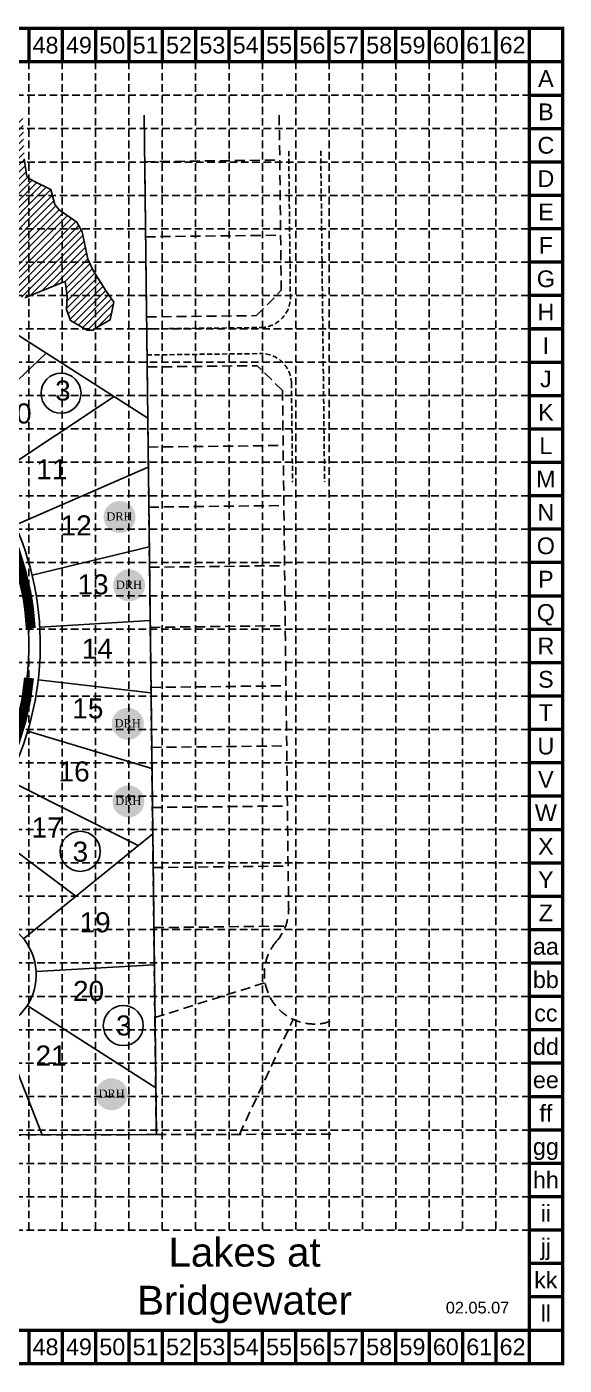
# Model space of a CAD drawing. Header units: feet. Extents: x 8623 to 10760, y 1981 to 3317.
# Drawn here: x 10223 to 10760, y 1981 to 3317 of the extents above; entities that cross this region are included whole.
import ezdxf
from ezdxf.enums import TextEntityAlignment as Align

# ---------------------------------------------------------------- set-up
doc = ezdxf.new("R2010")
doc.units = ezdxf.units.FT
doc.header["$LTSCALE"] = 40
doc.header["$MEASUREMENT"] = 0
for name, pattern in [('DASHED', [0.75, 0.5, -0.25]), ('HIDDEN', [0.375, 0.25, -0.125]), ('HIDDEN2', [0.1875, 0.125, -0.0625])]:
    doc.linetypes.add(name, pattern=pattern)
doc.layers.get('0').update_dxf_attribs({"linetype": 'CONTINUOUS'})
for name, color, linetype in [('$-EXIST_LOT', 254, 'HIDDEN'), ('1 BLOCK NUMBERS', 7, 'CONTINUOUS'), ('1 EROSION BLANKET', 84, 'CONTINUOUS'), ('1 POND', 5, 'CONTINUOUS'), ('BASE', 7, 'CONTINUOUS'), ('C-PROP-LN', 5, 'CONTINUOUS'), ('egsu-conc-bc2', 1, 'CONTINUOUS'), ('EGSU-LOT_LINE-1', 3, 'HIDDEN'), ('egsu-lot_line2', 4, 'CONTINUOUS'), ('EGSUL-CONC-ex', 254, 'HIDDEN2'), ('GRID', 254, 'DASHED'), ('lot_number2', 3, 'CONTINUOUS')]:
    doc.layers.add(name, color=color, linetype=linetype)
doc.styles.add('DRHorton', font='dutcheb.ttf')
doc.styles.get("Standard").update_dxf_attribs({"font": 'ARIAL.TTF'})

# ---------------------------------------------------------------- blocks, each defined once
blk = doc.blocks.new('DRHorton')
h = blk.add_hatch(color=1)
h.paths.add_polyline_path([(78.7, 25.8, 1), (40.4, 25.8, 1)])
h.paths.add_polyline_path([(42.3, 17.9), (76.5, 17.9), (76.5, 34.9), (42.3, 34.9)], flags=24)
at = {"layer": 'BASE', "color": 176, "style": 'DRHorton'}
blk.add_text('DRH', height=9.81, dxfattribs=at).set_placement((59.4, 21.6), align=Align.CENTER)

msp = doc.modelspace()

# ---------------------------------------------------------------- hatches: boundary and pattern name
at = {"layer": '1 POND'}
h = msp.add_hatch(dxfattribs=at)
h.set_pattern_fill('ANSI31', color=256, scale=40, style=0)
h.paths.add_polyline_path([(9690.8, 2639.8), (9617.6, 2617.1), (9586, 2618.4), (9558.2, 2627.2), (9540.5, 2641.1), (9521.6, 2655), (9496.4, 2656.2), (9481, 2648.7), (9463.6, 2640.3), (9406.7, 2525), (9279.2, 2527.5), (9242.6, 2533.8), (9230, 2545.2), (9223.7, 2557.8), (9204.7, 2571.7), (9173.2, 2589.3), (9160.6, 2603.2), (9147.9, 2618.4), (9139.1, 2625.9), (9122.7, 2627.2), (9092.4, 2625.9), (9083.6, 2620.9), (9076, 2602), (9091.1, 2593.1), (9097.4, 2575.5), (9101.2, 2227.3), (9348.7, 2227.3), (9343.6, 2284), (9361.3, 2309.3), (9370.1, 2332), (9380.2, 2345.9), (9424.4, 2354.7), (9447.1, 2364.8), (9485, 2378.7), (9503.9, 2392.5), (9519.1, 2414), (9530.4, 2430.4), (9553.2, 2449.3), (9569.6, 2456.9), (9603.7, 2456.9), (9615, 2469.5), (9618.8, 2478.3), (9631.4, 2503.6), (9636.5, 2523.7), (9646.6, 2551.5), (9651.6, 2565.4), (9674.4, 2602), (9679.4, 2609.5), (9685.7, 2617.1)])
h.paths.add_polyline_path([(10049.3, 2765), (9921.9, 2808.2), (9799, 2753.7), (9765.1, 2719.4), (9748.4, 2688.3), (9700.9, 2596.2), (9666, 2516.6), (9643.7, 2429), (9629.3, 2361.9), (9690.2, 2352.1), (9726, 2357.4), (9787.7, 2344.9), (9827.1, 2338.7), (9841.4, 2318.1), (9856.6, 2316.3), (9860.2, 2344), (9860.2, 2361), (9851.3, 2396.8), (9828, 2421.8), (9831.6, 2442.4), (9844.1, 2457.6), (9871.9, 2491.6), (9873.6, 2507.7), (9878.1, 2522.9), (9914.8, 2555.1), (9928.2, 2564), (9990, 2616.8), (10042.8, 2682.1), (10056.2, 2722.3), (10049.9, 2756.3)])
h.paths.add_polyline_path([(10114.5, 3227.9), (10106.3, 3204.8), (10104.9, 3184.3), (10115.9, 3165.2), (10117.9, 3148.8), (10107, 3133.8), (10092, 3111.3), (10100.8, 3097.6), (10125.4, 3085.4), (10137, 3082), (10165, 3075.1), (10166.4, 3079.9), (10190.3, 3055.3), (10221, 3046.5), (10259.2, 3062.2), (10261.3, 3062.9), (10263.3, 3048.5), (10262.6, 3034.9), (10266.7, 3024), (10283.1, 3014.4), (10289.2, 3014.4), (10294, 3017.8), (10306.3, 3024.6), (10309.7, 3042.4), (10302.2, 3053.3), (10289.2, 3073.8), (10283.8, 3085.4), (10278.3, 3112.7), (10272.9, 3122.2), (10255.1, 3134.5), (10251, 3139.9), (10246.9, 3155), (10229.9, 3163.1), (10225.1, 3165.9), (10223, 3167.9), (10220.3, 3185.6), (10218.9, 3227.9), (10118.6, 3226.6)])

# ---------------------------------------------------------------- linework, layer by layer
at = {"layer": '$-EXIST_LOT', "color": 253}
for p, q in [((10340.2, 3229.1), (10352.2, 2211)), ((10475.1, 3229.1), (10477.2, 3054.2)), ((10340.7, 3182.6), (10473.5, 3184.2)), ((10341.6, 3107.6), (10474.4, 3109.2)), ((10452.5, 3028.9), (10477.2, 3054.2)), ((10342.5, 3027.6), (10452.5, 3028.9)), ((10343.1, 2977.6), (10453.1, 2978.9)), ((10478.4, 2954.2), (10453.1, 2978.9)), ((10478.4, 2954.2), (10484.5, 2437.2)), ((10344.1, 2897.6), (10476.9, 2899.2)), ((10344.8, 2837.6), (10477.6, 2839.2)), ((10345.5, 2777.6), (10478.4, 2779.2)), ((10346.2, 2717.6), (10479.1, 2719.2)), ((10346.9, 2657.6), (10479.8, 2659.2)), ((10347.6, 2597.7), (10480.5, 2599.2)), ((10348.3, 2537.7), (10481.2, 2539.2)), ((10349.1, 2477.7), (10481.9, 2479.2)), ((10349.8, 2417.7), (10481.4, 2419.2)), ((10350.8, 2327.9), (10461.1, 2362.8)), ((10435.3, 2211.2), (10489.1, 2326.1)), ((10352.2, 2211), (8965.7, 2206.8)), ((10352.2, 2211), (10526.6, 2211.5))]:
    msp.add_line(p, q, dxfattribs=at)
for centre, start, end in [((10434.6, 2436.7), 319.2718, 0.6815), ((10510.3, 2371.4), 139.2718, 288.9634)]:
    msp.add_arc(centre, 50, start, end, dxfattribs=at)
at = {"layer": '1 BLOCK NUMBERS', "color": 7}
for centre in [(10257.1, 2951.4), (10276.3, 2493.9), (10319.3, 2319.9)]:
    msp.add_circle(centre, 20, dxfattribs=at)
at = {"layer": '1 EROSION BLANKET', "const_width": 10}
for points in [[(10226.8, 2716.7), (10225.7, 2729.6, 0.029068), (10222.6, 2751.7, 0.051087), (10203, 2816, -1.498536)], [(10196.4, 2569), (10203.2, 2583.8, 0.086227), (10225.1, 2667.1, -0.918698)]]:
    msp.add_lwpolyline(points, format="xyb", dxfattribs=at)
at = {"layer": '1 POND'}
msp.add_lwpolyline([(10221, 3046.5), (10259.2, 3062.2), (10261.3, 3062.9), (10263.3, 3048.5), (10262.6, 3034.9), (10266.7, 3024), (10283.1, 3014.4), (10289.2, 3014.4), (10294, 3017.8), (10306.3, 3024.6), (10309.7, 3042.4), (10302.2, 3053.3), (10289.2, 3073.8), (10283.8, 3085.4), (10278.3, 3112.7), (10272.9, 3122.2), (10255.1, 3134.5), (10251, 3139.9), (10246.9, 3155), (10229.9, 3163.1), (10225.1, 3165.9), (10223, 3167.9), (10220.3, 3185.6)], dxfattribs=at)
at = {"layer": 'BASE', "color": 9}
msp.add_line((10725, 3282.4), (10725, 2015.7), dxfattribs=at)
at = {"layer": 'BASE', "const_width": 3.33}
for points in [[(8625, 1982.4), (10758.3, 1982.4), (10758.3, 3315.7), (8625, 3315.7)], [(8658.3, 2015.7), (10725, 2015.7), (10725, 3282.4), (8658.3, 3282.4)]]:
    msp.add_lwpolyline(points, close=True, dxfattribs=at)
for points in [[(10225, 3282.4), (10225, 3315.7)], [(10258.3, 3282.4), (10258.3, 3315.7)], [(10291.6, 3282.4), (10291.6, 3315.7)], [(10325, 3282.4), (10325, 3315.7)], [(10358.3, 3282.4), (10358.3, 3315.7)], [(10391.6, 3282.4), (10391.6, 3315.7)], [(10425, 3282.4), (10425, 3315.7)], [(10458.3, 3282.4), (10458.3, 3315.7)], [(10491.6, 3282.4), (10491.6, 3315.7)], [(10525, 3282.4), (10525, 3315.7)], [(10558.3, 3282.4), (10558.3, 3315.7)], [(10591.6, 3282.4), (10591.6, 3315.7)], [(10625, 3282.4), (10625, 3315.7)], [(10658.3, 3282.4), (10658.3, 3315.7)], [(10691.6, 3282.4), (10691.6, 3315.7)], [(10725, 3282.4), (10725, 3315.7)], [(10758.3, 3282.4), (10758.3, 3315.7)], [(10758.3, 3282.4), (10725, 3282.4)], [(10758.3, 3249), (10725, 3249)], [(10758.3, 3215.7), (10725, 3215.7)], [(10758.3, 3182.4), (10725, 3182.4)], [(10758.3, 3149), (10725, 3149)], [(10758.3, 3115.7), (10725, 3115.7)], [(10758.3, 3082.4), (10725, 3082.4)], [(10758.3, 3049), (10725, 3049)], [(10758.3, 3015.7), (10725, 3015.7)], [(10758.3, 2982.4), (10725, 2982.4)], [(10758.3, 2949), (10725, 2949)], [(10758.3, 2915.7), (10725, 2915.7)], [(10758.3, 2882.4), (10725, 2882.4)], [(10758.3, 2849), (10725, 2849)], [(10758.3, 2815.7), (10725, 2815.7)], [(10758.3, 2782.4), (10725, 2782.4)], [(10758.3, 2749), (10725, 2749)], [(10758.3, 2715.7), (10725, 2715.7)], [(10758.3, 2682.4), (10725, 2682.4)], [(10758.3, 2649), (10725, 2649)], [(10758.3, 2615.7), (10725, 2615.7)], [(10758.3, 2582.4), (10725, 2582.4)], [(10758.3, 2549), (10725, 2549)], [(10758.3, 2515.7), (10725, 2515.7)], [(10758.3, 2482.4), (10725, 2482.4)], [(10758.3, 2449), (10725, 2449)], [(10758.3, 2415.7), (10725, 2415.7)], [(10758.3, 2382.4), (10725, 2382.4)], [(10758.3, 2349), (10725, 2349)], [(10758.3, 2315.7), (10725, 2315.7)], [(10758.3, 2282.4), (10725, 2282.4)], [(10758.3, 2249), (10725, 2249)], [(10758.3, 2215.7), (10725, 2215.7)], [(10758.3, 2182.4), (10725, 2182.4)], [(10758.3, 2149), (10725, 2149)], [(10758.3, 2115.7), (10725, 2115.7)], [(10758.3, 2082.4), (10725, 2082.4)], [(10758.3, 2049), (10725, 2049)], [(10225, 1982.4), (10225, 2015.7)], [(10258.3, 1982.4), (10258.3, 2015.7)], [(10291.6, 1982.4), (10291.6, 2015.7)], [(10325, 1982.4), (10325, 2015.7)], [(10358.3, 1982.4), (10358.3, 2015.7)], [(10391.6, 1982.4), (10391.6, 2015.7)], [(10425, 1982.4), (10425, 2015.7)], [(10458.3, 1982.4), (10458.3, 2015.7)], [(10491.6, 1982.4), (10491.6, 2015.7)], [(10525, 1982.4), (10525, 2015.7)], [(10558.3, 1982.4), (10558.3, 2015.7)], [(10591.6, 1982.4), (10591.6, 2015.7)], [(10625, 1982.4), (10625, 2015.7)], [(10658.3, 1982.4), (10658.3, 2015.7)], [(10691.6, 1982.4), (10691.6, 2015.7)], [(10758.3, 2015.7), (10725, 2015.7)], [(10725, 1982.4), (10725, 2015.7)]]:
    msp.add_lwpolyline(points, dxfattribs=at)
at = {"layer": 'C-PROP-LN', "color": 7}
for p, q in [((10340.2, 3229.1), (10352.4, 2210.9)), ((9592, 2208.8), (10352.5, 2211.2))]:
    msp.add_line(p, q, dxfattribs=at)
at = {"layer": 'egsu-conc-bc2', "color": 7}
msp.add_arc((9936.4, 2699.9), 288.7, 313.7401, 79.964, dxfattribs=at)
at = {"layer": 'EGSU-LOT_LINE-1', "color": 7, "linetype": 'Continuous'}
msp.add_line((10119.2, 3070.3), (10343.7, 2926.5), dxfattribs=at)
at = {"layer": 'egsu-lot_line2', "color": 7}
for p, q in [((10242.2, 2991.5), (10153.5, 2906.9)), ((10310.1, 2948), (10186.3, 2865.8)), ((10344.3, 2877.5), (10211.4, 2819.7)), ((10345.2, 2797.9), (10228.1, 2769.8)), ((10346.1, 2724.5), (10235.8, 2717.8)), ((10347, 2652.3), (10234.4, 2665.3)), ((10347.9, 2576.7), (10223.8, 2613.8)), ((10334.2, 2499.7), (10204.4, 2565)), ((10272, 2449.1), (10176.7, 2520.3)), ((10219.6, 2406.6), (10348.7, 2511.4)), ((10232.2, 2373.8), (10350.2, 2380.4)), ((10223.3, 2339.9), (10351.7, 2257.6)), ((10196.2, 2317.6), (10238.3, 2210.7))]:
    msp.add_line(p, q, dxfattribs=at)
for centre, radius, start, end in [((9936.4, 2699.9), 300, 315.525, 63.7387), ((10175.3, 2370.6), 57, 151.9831, 99.9544)]:
    msp.add_arc(centre, radius, start, end, dxfattribs=at)
at = {"layer": 'EGSUL-CONC-ex'}
for p, q in [((10484.6, 3193), (10486.3, 3047.3)), ((10516.6, 3193.4), (10520.5, 2863)), ((10342.7, 3015.6), (10456.7, 3017)), ((10343, 2989.6), (10457, 2991)), ((10487.3, 2961.3), (10488.5, 2862.6))]:
    msp.add_line(p, q, dxfattribs=at)
for centre, start, end in [((10456.3, 3047), 270.6814, 0.6815), ((10457.3, 2961), 0.6815, 90.6814)]:
    msp.add_arc(centre, 30, start, end, dxfattribs=at)
at = {"layer": 'GRID', "color": 253, "linetype": 'HIDDEN', "ltscale": 0.75}
for p, q in [((10225, 3282.4), (10225, 2115.5)), ((10258.3, 3282.4), (10258.3, 2115.5)), ((10291.6, 3282.4), (10291.6, 2115.5)), ((10325, 3282.4), (10325, 2115.5)), ((10358.3, 3282.4), (10358.3, 2115.5)), ((10391.6, 3282.4), (10391.6, 2115.5)), ((10425, 3282.4), (10425, 2115.5)), ((10458.3, 3282.4), (10458.3, 2115.5)), ((10491.6, 3282.4), (10491.6, 2115.5)), ((10525, 3282.4), (10525, 2115.5)), ((10558.3, 3282.4), (10558.3, 2115.5)), ((10591.6, 3282.4), (10591.6, 2115.5)), ((10625, 3282.4), (10625, 2115.5)), ((10658.2, 3282.9), (10658.2, 2115.5)), ((10691.6, 3282.9), (10691.6, 2115.5)), ((8659.5, 3248.9), (10726.2, 3248.9)), ((8659.5, 3215.6), (10726.2, 3215.6)), ((8659.5, 3182.2), (10726.2, 3182.2)), ((8658.3, 3149), (10725, 3149)), ((8658.3, 3115.7), (10725, 3115.7)), ((8658.3, 3082.4), (10725, 3082.4)), ((8658.3, 3049), (10725, 3049)), ((8658.3, 3015.7), (10725, 3015.7)), ((8658.3, 2982.4), (10725, 2982.4)), ((8658.3, 2949), (10725, 2949)), ((8658.3, 2915.7), (10725, 2915.7)), ((8658.3, 2882.4), (10725, 2882.4)), ((8658.3, 2849), (10725, 2849)), ((8658.3, 2815.7), (10725, 2815.7)), ((8658.3, 2782.4), (10725, 2782.4)), ((8658.3, 2749), (10725, 2749)), ((8658.3, 2715.7), (10725, 2715.7)), ((8658.3, 2682.4), (10725, 2682.4)), ((8658.3, 2649), (10725, 2649)), ((8658.3, 2615.7), (10725, 2615.7)), ((8658.3, 2582.4), (10725, 2582.4)), ((8658.3, 2549), (10725, 2549)), ((8658.3, 2515.7), (10725, 2515.7)), ((8658.3, 2482.4), (10725, 2482.4)), ((8658.3, 2449), (10725, 2449)), ((8658.3, 2415.7), (10725, 2415.7)), ((8658.3, 2382.4), (10725, 2382.4)), ((8658.3, 2349), (10725, 2349)), ((8658.3, 2315.7), (10725, 2315.7)), ((8658.3, 2282.4), (10725, 2282.4)), ((8659, 2248.9), (10725.7, 2248.9)), ((8659, 2215.5), (10725.7, 2215.5)), ((8659, 2182.2), (10725.7, 2182.2)), ((8659, 2148.9), (10725.7, 2148.9)), ((8659, 2115.5), (10725.7, 2115.5))]:
    msp.add_line(p, q, dxfattribs=at)

# ---------------------------------------------------------------- block references
at = {"layer": '1 BLOCK NUMBERS', "xscale": 0.8333333333357587, "yscale": 0.8333333333321207, "zscale": 0.8333333333333333}
for p in [(10266, 2806.3), (10275.5, 2738), (10274.2, 2599.8), (10274.8, 2522.2), (10258.1, 2229.8)]:
    msp.add_blockref('DRHorton', p, dxfattribs=at)

# ---------------------------------------------------------------- texts
at = {"insert": (10440.5, 2108), "char_height": 28.8, "width": 211.316, "attachment_point": 2}
msp.add_mtext('Lakes at Bridgewater', dxfattribs=at)
at = {"layer": '1 BLOCK NUMBERS', "color": 7}
for p in [(10259, 2944.1), (10276.4, 2483.6), (10319.8, 2310)]:
    msp.add_text('3', height=20, dxfattribs=at).set_placement(p, align=Align.CENTER)
at = {"layer": 'BASE'}
for s, height, p in [('48', 16.67, (10241.6, 3299)), ('49', 16.67, (10275, 3299)), ('50', 16.67, (10308.3, 3299)), ('51', 16.67, (10341.6, 3299)), ('52', 16.67, (10375, 3299)), ('53', 16.67, (10408.3, 3299)), ('54', 16.67, (10441.6, 3299)), ('55', 16.67, (10475, 3299)), ('56', 16.67, (10508.3, 3299)), ('57', 16.67, (10541.6, 3299)), ('58', 16.67, (10575, 3299)), ('59', 16.67, (10608.3, 3299)), ('60', 16.67, (10641.6, 3299)), ('61', 16.67, (10675, 3299)), ('62', 16.67, (10708.3, 3299)), ('A', 16.7, (10741.6, 3265.7)), ('B', 16.7, (10741.6, 3232.4)), ('C', 16.7, (10741.6, 3199)), ('D', 16.7, (10741.6, 3165.7)), ('E', 16.7, (10741.6, 3132.4)), ('F', 16.7, (10741.6, 3099)), ('G', 16.7, (10741.6, 3065.7)), ('H', 16.7, (10741.6, 3032.4)), ('I', 16.7, (10741.6, 2999)), ('J', 16.7, (10741.6, 2965.7)), ('K', 16.7, (10741.6, 2932.4)), ('L', 16.7, (10741.6, 2899)), ('M', 16.7, (10741.6, 2865.7)), ('N', 16.7, (10741.6, 2832.4)), ('O', 16.7, (10741.6, 2799)), ('P', 16.7, (10741.6, 2765.7)), ('Q', 16.7, (10741.6, 2732.4)), ('R', 16.7, (10741.6, 2699)), ('S', 16.7, (10741.6, 2665.7)), ('T', 16.7, (10741.6, 2632.4)), ('U', 16.7, (10741.6, 2599)), ('V', 16.7, (10741.6, 2565.7)), ('W', 16.7, (10741.6, 2532.4)), ('X', 16.7, (10741.6, 2499)), ('Y', 16.7, (10741.6, 2465.7)), ('Z', 16.7, (10741.6, 2432.4)), ('aa', 16.67, (10741.6, 2399)), ('bb', 16.67, (10741.6, 2365.7)), ('cc', 16.67, (10741.6, 2332.4)), ('dd', 16.67, (10741.6, 2299)), ('ee', 16.67, (10741.6, 2265.7)), ('ff', 16.67, (10741.6, 2232.4)), ('gg', 16.67, (10741.6, 2199)), ('hh', 16.67, (10741.6, 2165.7)), ('ii', 16.67, (10741.6, 2132.4)), ('jj', 16.67, (10741.6, 2099)), ('kk', 16.67, (10741.6, 2065.7)), ('ll', 16.67, (10741.6, 2032.4)), ('48', 16.67, (10241.6, 1999)), ('49', 16.67, (10275, 1999)), ('50', 16.67, (10308.3, 1999)), ('51', 16.67, (10341.6, 1999)), ('52', 16.67, (10375, 1999)), ('53', 16.67, (10408.3, 1999)), ('54', 16.67, (10441.6, 1999)), ('55', 16.67, (10475, 1999)), ('56', 16.67, (10508.3, 1999)), ('57', 16.67, (10541.6, 1999)), ('58', 16.67, (10575, 1999)), ('59', 16.67, (10608.3, 1999)), ('60', 16.67, (10641.6, 1999)), ('61', 16.67, (10675, 1999)), ('62', 16.67, (10708.3, 1999))]:
    msp.add_text(s, height=height, dxfattribs=at).set_placement(p, align=Align.MIDDLE_CENTER)
msp.add_text('02.05.07', height=11.67, dxfattribs=at).set_placement((10673.3, 2032.4), align=Align.CENTER)
at = {"layer": 'lot_number2', "color": 7}
for s, p in [('10', (10212.2, 2921.2)), ('11', (10247.9, 2865.5)), ('12', (10272.2, 2809.4)), ('13', (10289.1, 2750.5)), ('14', (10293.3, 2686.3)), ('15', (10283.9, 2626.6)), ('16', (10270.2, 2563.7)), ('17', (10243.2, 2507.7)), ('19', (10291.1, 2413)), ('20', (10284.6, 2344.5)), ('21', (10247.1, 2280))]:
    msp.add_text(s, height=20, dxfattribs=at).set_placement(p, align=Align.CENTER)

doc.saveas('drawing.dxf')
